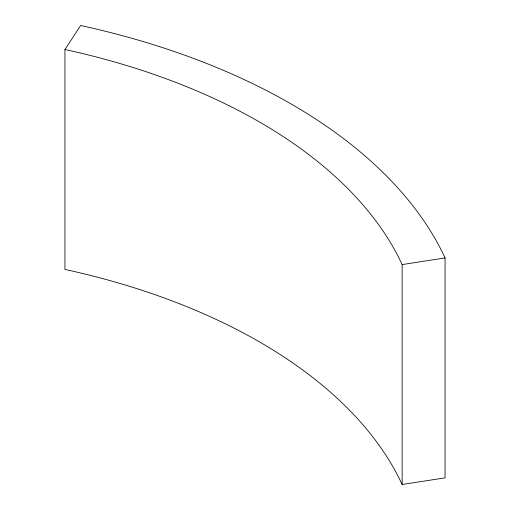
<?xml version="1.0" encoding="UTF-8"?>
<svg xmlns="http://www.w3.org/2000/svg" width="510" height="510" viewBox="0 0 510 510"><rect width="100%" height="100%" fill="white"/><g stroke="black" fill="none" stroke-linecap="round" stroke-linejoin="round"><path stroke-width="0.76" d="M64.936 49.502L80.644 25.5A595.023 343.536 0 0 1 445.064 257.945L445.064 477.857L402.141 484.5A550.583 317.877 0 0 0 64.936 269.414L64.936 49.502A550.583 317.877 0 0 1 402.141 264.588L445.064 257.945M402.141 264.588L402.141 484.5"/></g></svg>
